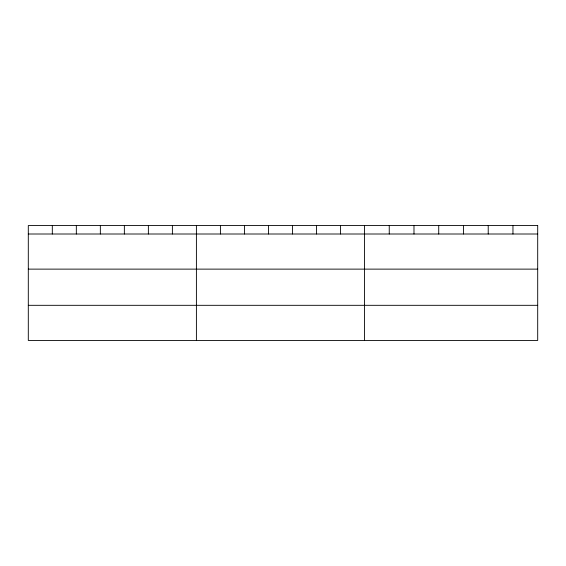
<?xml version="1.0" encoding="UTF-8"?>
<svg xmlns="http://www.w3.org/2000/svg" width="566" height="566" viewBox="0 0 566 566"><rect width="100%" height="100%" fill="white"/><g stroke="black" fill="none" stroke-linecap="round" stroke-linejoin="round"><path stroke-width="0.85" d="M28.3 234.006L537.7 234.006M28.3 269.126L537.7 269.126M28.3 305.315L537.7 305.315M512.959 225.565L512.959 234.006M488.217 225.565L488.217 234.006M463.476 225.565L463.476 234.006M438.728 225.565L438.728 234.006M413.987 225.565L413.987 234.006M389.245 225.565L389.245 234.006M364.504 225.565L364.504 340.435M340.491 225.565L340.491 234.006M316.472 225.565L316.472 234.006M292.459 225.565L292.459 234.006M268.447 225.565L268.447 234.006M244.434 225.565L244.434 234.006M220.415 225.565L220.415 234.006M196.402 225.565L196.402 340.435M172.389 225.565L172.389 234.006M148.37 225.565L148.37 234.006M124.357 225.565L124.357 234.006M100.345 225.565L100.345 234.006M76.332 225.565L76.332 234.006M52.313 225.565L52.313 234.006M537.7 225.565L28.3 225.565L28.3 340.435L537.7 340.435L537.7 225.565"/></g></svg>
